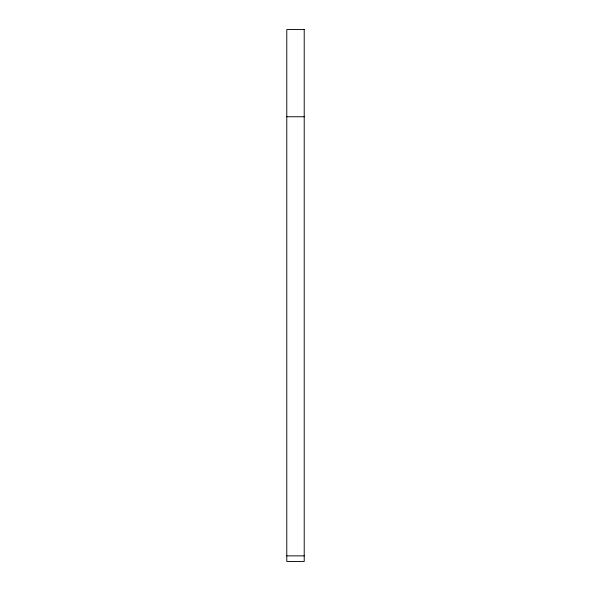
<?xml version="1.0" encoding="UTF-8"?>
<svg xmlns="http://www.w3.org/2000/svg" width="591" height="591" viewBox="0 0 591 591"><rect width="100%" height="100%" fill="white"/><g stroke="black" fill="none" stroke-linecap="round" stroke-linejoin="round"><path stroke-width="0.89" d="M286.783 116.745L304.217 116.745M286.783 555.872L304.217 555.872M304.217 29.55L286.783 29.55L286.783 561.45L304.217 561.45L304.217 29.55"/></g></svg>
